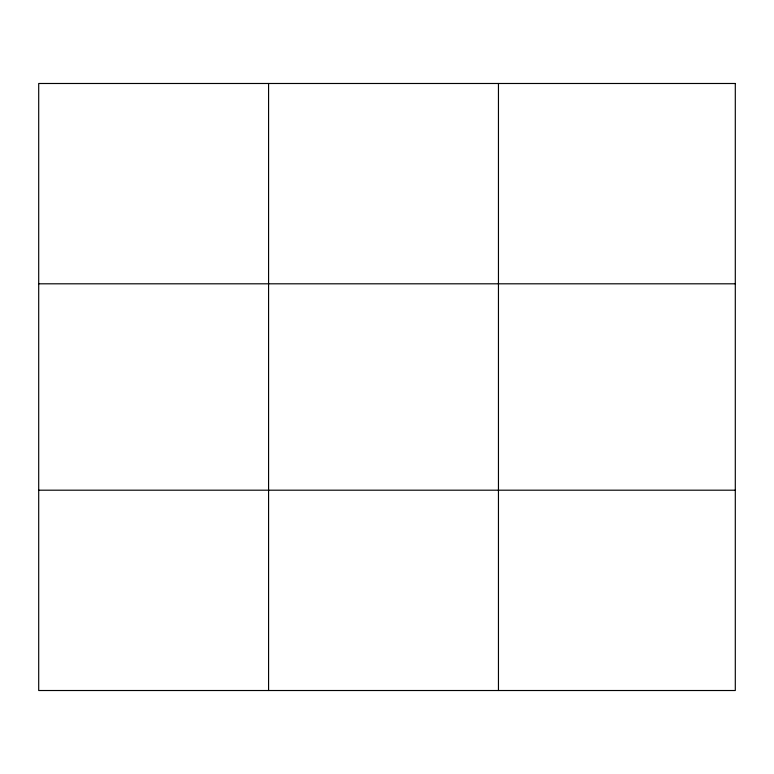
<?xml version="1.0" encoding="UTF-8"?>
<svg xmlns="http://www.w3.org/2000/svg" width="774" height="774" viewBox="0 0 774 774"><rect width="100%" height="100%" fill="white"/><g stroke="black" fill="none" stroke-linecap="round" stroke-linejoin="round"><path stroke-width="1.16" d="M268.578 690.514L268.578 83.486M498.456 690.514L498.456 83.486M38.7 283.806L735.3 283.806M38.7 490.194L735.3 490.194M735.3 83.486L735.3 690.514L38.7 690.514L38.7 83.486L735.3 83.486"/></g></svg>
